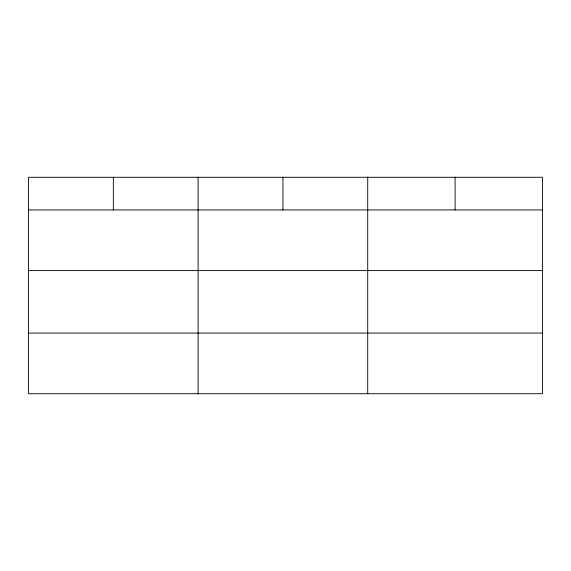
<?xml version="1.0" encoding="UTF-8"?>
<svg xmlns="http://www.w3.org/2000/svg" width="571" height="571" viewBox="0 0 571 571"><rect width="100%" height="100%" fill="white"/><g stroke="black" fill="none" stroke-linecap="round" stroke-linejoin="round"><path stroke-width="0.86" d="M542.45 270.59L542.45 177.274L28.55 177.274L28.55 393.726L542.45 393.726L542.45 270.59L28.55 270.59M28.55 209.935L542.45 209.935M28.55 333.071L542.45 333.071M455.087 177.274L455.087 209.935M367.724 177.274L367.724 393.726M282.93 177.274L282.93 209.935M198.137 177.274L198.137 393.726M113.344 177.274L113.344 209.935"/></g></svg>
